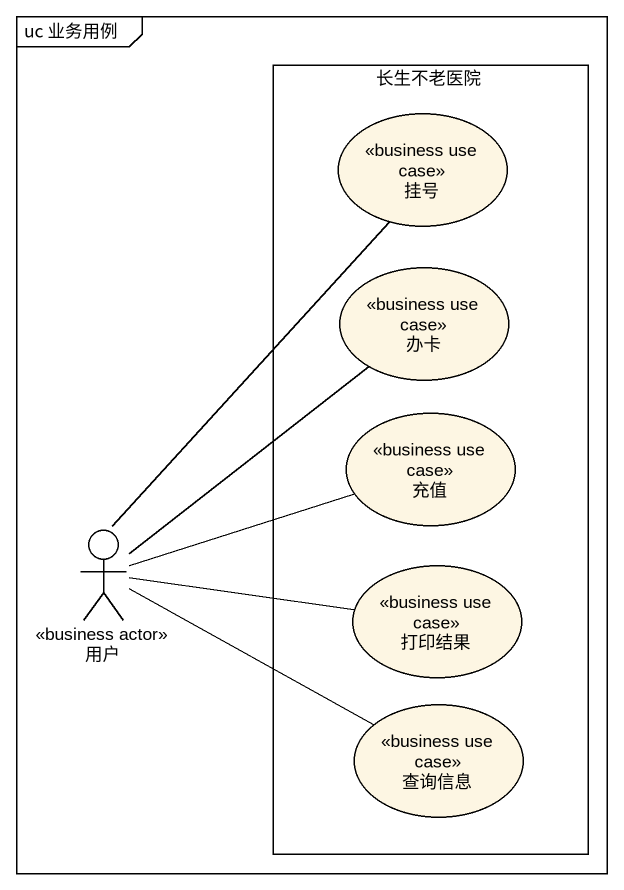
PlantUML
@startuml
mainframe uc 业务用例
rectangle 长生不老医院 {
  usecase 挂号 <<business use case>>
  usecase 办卡 <<business use case>>
  usecase 充值 <<business use case>>
  usecase 打印结果 <<business use case>>
  usecase 查询信息 <<business use case>>
}
actor 用户 <<business actor>>
用户 -up- 挂号
用户 -up- 办卡
用户 -right- 充值
用户 -right- 打印结果
用户 -right- 查询信息
@enduml
